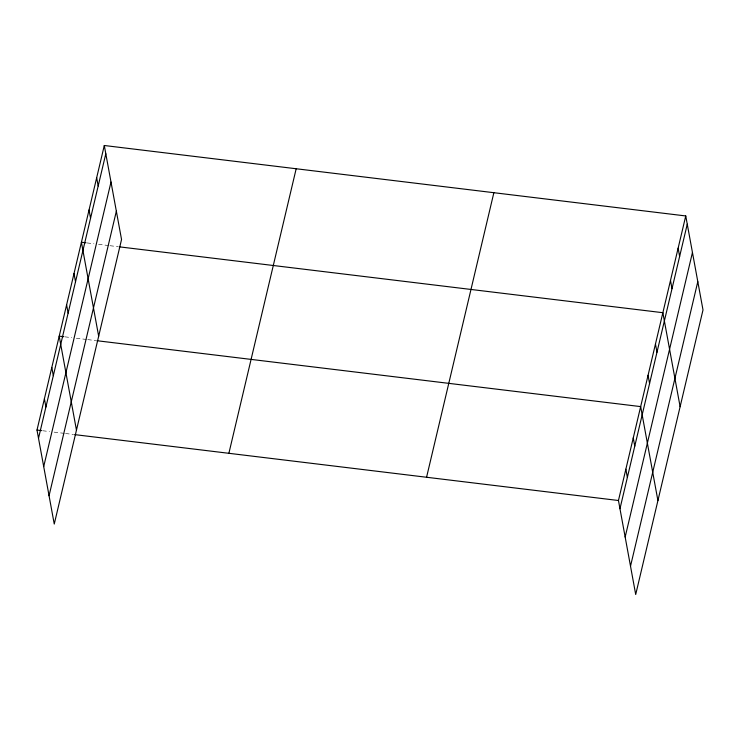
<?xml version="1.0" encoding="UTF-8"?>
<svg xmlns="http://www.w3.org/2000/svg" width="740" height="740" viewBox="0 0 740 740"><rect width="100%" height="100%" fill="white"/><g stroke="black" fill="none" stroke-linecap="round" stroke-linejoin="round"><path stroke-width="0.56" stroke-dasharray="3.7 2.78" d="M87.126 242.942L93.98 243.775M98.55 244.32L108.826 245.569M109.964 245.708L117.965 246.679M64.917 336.839L71.771 337.671M76.34 338.226L86.617 339.475M87.764 339.614L95.756 340.576M42.707 430.745L49.562 431.577M54.131 432.132L64.408 433.372M65.555 433.511L73.547 434.482"/><path stroke-width="1.11" d="M104.294 145.503L121.545 239.492L54.251 524.049L37 430.051L104.294 145.503L685.749 215.951L703 309.949L635.706 594.498L618.455 500.508L685.749 215.951M38.508 438.293L105.811 153.735M43.706 466.589L111 182.04M49.053 495.745L116.356 211.196M228.882 453.306L296.176 168.748M426.573 477.254L493.867 192.705M619.963 508.741L687.257 224.192M625.161 537.046L692.455 252.488M630.508 566.202L697.802 281.644M85.988 242.803L81.418 242.248L98.67 336.238M119.103 246.818L662.864 312.706L680.115 406.695M63.779 336.7L59.209 336.154L76.46 430.144M96.894 340.714L640.664 406.602L657.916 500.601M37 430.051L41.569 430.606M74.694 434.621L618.455 500.508M678.127 248.205L679.635 256.438M670.495 280.451L672.003 288.693M655.464 343.998L656.981 352.24M648.064 375.3L649.572 383.542M633.255 437.904L634.772 446.146M625.855 469.206L627.372 477.439M96.672 177.748L98.18 185.99M89.041 210.003L90.558 218.235M74.009 273.55L75.526 281.783M66.609 304.852L68.126 313.085M51.809 367.447L53.317 375.689M44.4 398.749L45.917 406.991"/></g></svg>
